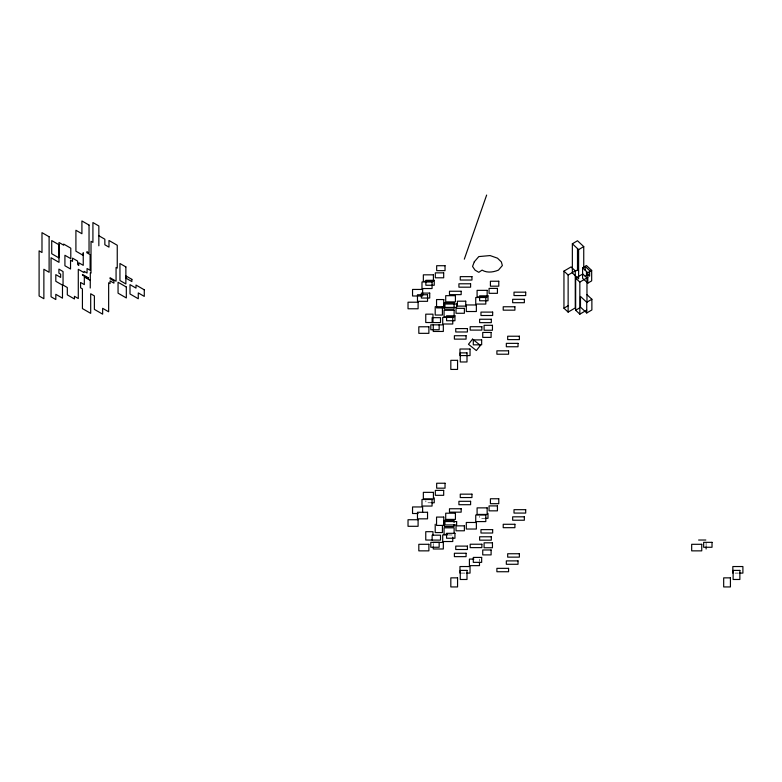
<?xml version="1.0" encoding="UTF-8"?>
<svg xmlns="http://www.w3.org/2000/svg" width="782" height="782" viewBox="0 0 782 782"><rect width="100%" height="100%" fill="white"/><g stroke="black" fill="none" stroke-linecap="round" stroke-linejoin="round"><path stroke-width="0.59" stroke-dasharray="3.91 2.93" d="M431.85 502.777L425.867 502.777L425.867 500.803M485.593 518.3L479.62 518.3L479.62 516.325M448.291 534.966L452.768 534.966L452.768 537.156M461.087 573.098L465.564 573.098M735.07 573.098L738.423 573.098M706.117 542.425L706.117 545.699M479.483 559.081L479.483 561.271M433.257 543.519L433.257 545.699"/><path stroke-width="1.17" d="M464.312 259.174L486.639 195.06M572.356 243.779L578.612 249.634L578.612 278.822L572.356 272.967L572.356 243.779L577.497 240.758L583.743 246.613L583.743 267.141M578.612 249.634L583.743 246.613M563.949 271.11L571.065 266.926L575.259 270.846L575.259 307.922L568.133 312.106L563.949 308.186L563.949 271.11L568.133 275.029L568.133 312.106M568.133 275.029L575.259 270.846M575.259 271.266L577.497 269.946L577.497 248.588M582.6 267.815L586.471 265.548L591.671 270.406L591.671 280.865L587.8 283.133L582.6 278.275L582.6 267.815L587.8 272.683L587.8 283.133M586.735 310.112L579.843 314.159L575.66 310.239L575.66 278.167L582.776 273.983L586.969 277.903L586.969 302.145M587.8 272.683L591.671 270.406M585.298 276.339L587.8 274.863M579.843 314.159L579.843 282.087L586.969 277.903M586.969 278.04L587.8 277.551M563.949 308.186L568.133 305.733M591.876 299.262L591.876 309.955L586.735 312.976L586.735 302.282L591.876 299.262L586.969 294.667M575.66 310.239L579.843 307.785M431.85 502.777L434.245 502.777L434.245 497.841M418.145 513.51L412.544 513.51L412.544 506.951L422.622 506.951L422.622 512.425M485.593 518.3L487.988 518.3L487.988 513.363M447.402 534.38L444.049 534.38L444.049 527.821L454.117 527.821L454.117 533.285M447.177 534.966L442.7 534.966L442.7 541.525L452.768 541.525L452.768 537.156M698.619 540.03L705.833 540.03M433.257 542.425L443.326 542.425L443.326 548.984L433.257 548.984L433.257 546.794M473.882 559.081L469.415 559.081L469.415 565.64L479.483 565.64L479.483 562.356M466.678 573.098L470.041 573.098L470.041 566.539L459.972 566.539L459.972 573.098M739.547 573.098L742.9 573.098L742.9 566.539L732.832 566.539L732.832 573.098M98.933 235.793L104.847 239.204L104.847 244.756L108.981 247.141L108.981 240.485L117.251 245.255L117.251 268.109L116.068 267.424L116.068 281.207L110.057 277.737L110.057 278.734L113.918 280.963L113.918 283.123L110.057 280.894L110.057 283.573L108.649 282.761L108.649 311.793L102.647 308.323L102.647 314.159L94.378 309.389L94.378 295.889L90.692 293.768L90.692 313.347L82.423 308.577L82.423 288.881L80.585 287.825L80.585 282.458L84.319 284.619L84.319 276.965L90.243 280.376M98.845 245.802L98.845 225.969L92.921 222.547L92.921 242.391L91.025 241.296L90.986 273.153L90.331 272.771L90.243 288.04M587.8 274.492L589.628 276.202L589.628 270.601L585.151 266.408L585.151 270.201M577.497 269.946L578.612 270.992M575.66 278.167L579.843 282.087M586.735 302.282L580.479 296.427L580.479 307.13L586.735 312.976M706.117 546.794L706.117 548.984M586.471 271.432L586.471 275.645M454.078 522.415L454.078 520.343L444.362 520.343L444.362 526.55L454.078 526.55L454.078 524.487M442.417 525.416L442.417 532.571L435.203 532.571L435.203 524.223M439.161 324.813L439.161 329.75L430.794 329.75L430.794 324.813L443.326 324.901L443.326 331.46L433.257 331.46L433.257 324.901M432.974 322.507L432.974 314.168L425.76 314.168L425.76 322.507L440.51 322.595L440.51 317.668L432.143 317.668L432.143 322.595M432.974 535.259L432.974 531.682L425.76 531.682L425.76 540.03L440.51 540.118L440.51 535.181L432.143 535.181L432.143 540.118M474.273 261.833L472.553 266.457L475.026 270.113L478.789 272.332L482.074 270.113C487.03 273.172 493.315 272.224 498.447 270.113L502.367 265.548L501.35 261.911L497.479 258.168L490.079 255.567L478.789 256.594L474.273 261.833M472.543 339.144L468.467 344.276L476.346 350.541L480.431 345.4L472.543 339.144M445.036 265.714L436.669 265.714L436.669 270.65L445.036 270.65L445.036 265.714M443.687 272.859L435.32 272.859L435.32 277.796L443.687 277.796L443.687 272.859M433.414 274.834L423.345 274.834L423.345 281.393L433.414 281.393L433.414 274.834M471.957 276.642L460.266 276.642L460.266 280.034L471.957 280.034L471.957 276.642M434.245 280.318L425.867 280.318L425.867 285.254L434.245 285.254L434.245 280.318M498.779 281.237L490.412 281.237L490.412 286.173L498.779 286.173L498.779 281.237M432.065 281.979L421.987 281.979L421.987 288.538L432.065 288.538L432.065 281.979M470.608 283.788L458.917 283.788L458.917 287.18L470.608 287.18L470.608 283.788M497.43 288.392L489.063 288.392L489.063 293.318L497.43 293.318L497.43 288.392M422.622 289.438L412.544 289.438L412.544 295.997L422.622 295.997L422.622 289.438M487.157 290.357L477.088 290.357L477.088 296.916L487.157 296.916L487.157 290.357M461.165 291.246L449.474 291.246L449.474 294.638L461.165 294.638L461.165 291.246M525.699 292.165L514.009 292.165L514.009 295.557L525.699 295.557L525.699 292.165M429.719 293.103L421.351 293.103L421.351 298.04L429.719 298.04L429.719 293.103M427.539 294.755L417.471 294.755L417.471 301.314L427.539 301.314L427.539 294.755M455.427 295.674L445.711 295.674L445.711 301.881L455.427 301.881L455.427 295.674M487.988 295.84L479.62 295.84L479.62 300.777L487.988 300.777L487.988 295.84M485.808 297.502L475.739 297.502L475.739 304.061L485.808 304.061L485.808 297.502M524.351 299.31L512.66 299.31L512.66 302.702L524.351 302.702L524.351 299.31M443.765 299.555L436.552 299.555L436.552 307.903L443.765 307.903L443.765 299.555M465.74 301.187L457.372 301.187L457.372 306.114L465.74 306.114L465.74 301.187M418.096 302.214L408.028 302.214L408.028 308.773L418.096 308.773L418.096 302.214M454.078 302.82L444.362 302.82L444.362 309.037L454.078 309.037L454.078 302.82M456.639 304.022L444.948 304.022L444.948 307.424L456.639 307.424L456.639 304.022M476.365 304.96L466.297 304.96L466.297 311.519L476.365 311.519L476.365 304.96M442.417 306.71L435.203 306.71L435.203 315.048L442.417 315.048L442.417 306.71M514.908 306.769L503.217 306.769L503.217 310.161L514.908 310.161L514.908 306.769M464.391 308.333L456.023 308.333L456.023 313.269L464.391 313.269L464.391 308.333M454.117 310.298L444.049 310.298L444.049 316.857L454.117 316.857L454.117 310.298M492.66 312.106L480.969 312.106L480.969 315.498L492.66 315.498L492.66 312.106M454.948 315.791L446.581 315.791L446.581 320.728L454.948 320.728L454.948 315.791M452.768 317.443L442.7 317.443L442.7 324.002L452.768 324.002L452.768 317.443M491.311 319.252L479.62 319.252L479.62 322.643L491.311 322.643L491.311 319.252M492.455 325.302L484.087 325.302L484.087 330.229L492.455 330.229L492.455 325.302M428.888 326.778L418.82 326.778L418.82 333.337L428.888 333.337L428.888 326.778M481.868 326.71L470.178 326.71L470.178 330.102L481.868 330.102L481.868 326.71M467.431 328.587L455.74 328.587L455.74 331.979L467.431 331.979L467.431 328.587M491.106 332.448L482.738 332.448L482.738 337.384L491.106 337.384L491.106 332.448M466.082 335.732L454.391 335.732L454.391 339.124L466.082 339.124L466.082 335.732M519.375 336.221L507.684 336.221L507.684 339.613L519.375 339.613L519.375 336.221M481.663 339.906L473.296 339.906L473.296 344.842L481.663 344.842L481.663 339.906M518.026 343.366L506.335 343.366L506.335 346.758L518.026 346.758L518.026 343.366M470.041 349.016L459.972 349.016L459.972 355.575L470.041 355.575L470.041 349.016M508.583 350.825L496.893 350.825L496.893 354.217L508.583 354.217L508.583 350.825M467.001 352.877L460.266 352.877L460.266 361.968L467.001 361.968L467.001 352.877M457.558 360.336L450.823 360.336L450.823 369.427L457.558 369.427L457.558 360.336M445.036 483.237L436.669 483.237L436.669 488.173L445.036 488.173L445.036 483.237M443.687 490.382L435.32 490.382L435.32 495.319L443.687 495.319L443.687 490.382M433.414 492.347L423.345 492.347L423.345 498.906L433.414 498.906L433.414 492.347M471.957 494.156L460.266 494.156L460.266 497.548L471.957 497.548L471.957 494.156M498.779 498.76L490.412 498.76L490.412 503.696L498.779 503.696L498.779 498.76M432.065 499.493L421.987 499.493L421.987 506.052L432.065 506.052L432.065 499.493M470.608 501.301L458.917 501.301L458.917 504.703L470.608 504.703L470.608 501.301M497.43 505.905L489.063 505.905L489.063 510.842L497.43 510.842L497.43 505.905M487.157 507.87L477.088 507.87L477.088 514.429L487.157 514.429L487.157 507.87M461.165 508.759L449.474 508.759L449.474 512.161L461.165 512.161L461.165 508.759M525.699 509.678L514.009 509.678L514.009 513.07L525.699 513.07L525.699 509.678M427.539 512.278L417.471 512.278L417.471 518.837L427.539 518.837L427.539 512.278M455.427 513.197L445.711 513.197L445.711 519.404L455.427 519.404L455.427 513.197M485.808 515.015L475.739 515.015L475.739 521.584L485.808 521.584L485.808 515.015M524.351 516.824L512.66 516.824L512.66 520.226L524.351 520.226L524.351 516.824M443.765 517.078L436.552 517.078L436.552 525.426L443.765 525.426L443.765 517.078M418.096 519.737L408.028 519.737L408.028 526.296L418.096 526.296L418.096 519.737M456.639 521.545L444.948 521.545L444.948 524.937L456.639 524.937L456.639 521.545M476.365 522.474L466.297 522.474L466.297 529.033L476.365 529.033L476.365 522.474M514.908 524.282L503.217 524.282L503.217 527.684L514.908 527.684L514.908 524.282M464.391 525.856L456.023 525.856L456.023 530.783L464.391 530.783L464.391 525.856M492.66 529.629L480.969 529.629L480.969 533.021L492.66 533.021L492.66 529.629M454.948 533.314L446.581 533.314L446.581 538.241L454.948 538.241L454.948 533.314M491.311 536.775L479.62 536.775L479.62 540.167L491.311 540.167L491.311 536.775M439.161 542.337L430.794 542.337L430.794 547.263L439.161 547.263L439.161 542.337M712.021 542.337L703.653 542.337L703.653 547.263L712.021 547.263L712.021 542.337M492.455 542.816L484.087 542.816L484.087 547.752L492.455 547.752L492.455 542.816M428.888 544.301L418.82 544.301L418.82 550.86L428.888 550.86L428.888 544.301M481.868 544.233L470.178 544.233L470.178 547.625L481.868 547.625L481.868 544.233M701.747 544.301L691.679 544.301L691.679 550.86L701.747 550.86L701.747 544.301M467.431 546.11L455.74 546.11L455.74 549.502L467.431 549.502L467.431 546.11M491.106 549.971L482.738 549.971L482.738 554.897L491.106 554.897L491.106 549.971M466.082 553.255L454.391 553.255L454.391 556.647L466.082 556.647L466.082 553.255M519.375 553.744L507.684 553.744L507.684 557.136L519.375 557.136L519.375 553.744M481.663 557.419L473.296 557.419L473.296 562.356L481.663 562.356L481.663 557.419M518.026 560.889L506.335 560.889L506.335 564.281L518.026 564.281L518.026 560.889M508.583 568.348L496.893 568.348L496.893 571.74L508.583 571.74L508.583 568.348M467.001 570.401L460.266 570.401L460.266 579.482L467.001 579.482L467.001 570.401M739.87 570.401L733.125 570.401L733.125 579.482L739.87 579.482L739.87 570.401M457.558 577.859L450.823 577.859L450.823 586.94L457.558 586.94L457.558 577.859M730.427 577.859L723.682 577.859L723.682 586.94L730.427 586.94L730.427 577.859M89.04 225.06L81.915 220.954L81.915 233.73L75.913 230.26L75.913 251.178L83.029 255.294L83.244 252.742L83.244 265.333L78.787 262.762L78.787 265.391L78.288 265.108L77.614 264.316L77.614 261.09L72.511 258.138L72.511 261.374L70.536 260.23L70.536 268.998L64.916 265.753L64.916 255.274L70.791 258.666L70.791 248.177L63.674 244.072L63.674 245.177L59.002 242.479L59.002 262.341L51.055 257.747L51.055 296.789L55.815 299.535L55.815 294.315L62.482 298.167L62.482 285.147L55.815 281.295L55.815 274.629L60.644 277.415L60.644 274.15L58.914 273.153L58.914 269.106L63.049 271.569L63.049 285.059L67.311 287.522L67.311 294.863L74.427 298.978L74.427 296.3L78.288 298.529L78.288 269.291L84.104 272.644L84.104 271.334L87.056 273.035L87.056 268.519L90.116 270.279L90.116 254.619L86.89 252.762L86.89 251.687L89.04 252.928L89.04 225.06M125.873 266.916L119.949 263.505L119.949 280.513L125.873 283.934L125.873 266.916M131.875 279.36L125.961 275.948L125.961 278.148L131.875 281.569L131.875 279.36M144.279 289.819L136.009 285.049L136.009 288.099L130.007 284.628L130.007 293.983L138.277 298.753L138.277 292.918L144.279 296.388L144.279 289.819M49.11 236.76L41.984 232.655L41.984 252.518L39.1 250.846L39.1 295.977L43.87 298.724L43.87 269.262L49.11 272.283L49.11 236.76M58.846 244.688L51.72 240.582L51.72 253.739L58.846 257.855L58.846 244.688M126.322 287.023L118.053 282.243L118.053 293.172L126.322 297.942L126.322 287.023M88.405 277.854L82.481 274.443L82.481 275.166L88.405 278.588L88.405 277.854"/></g></svg>
